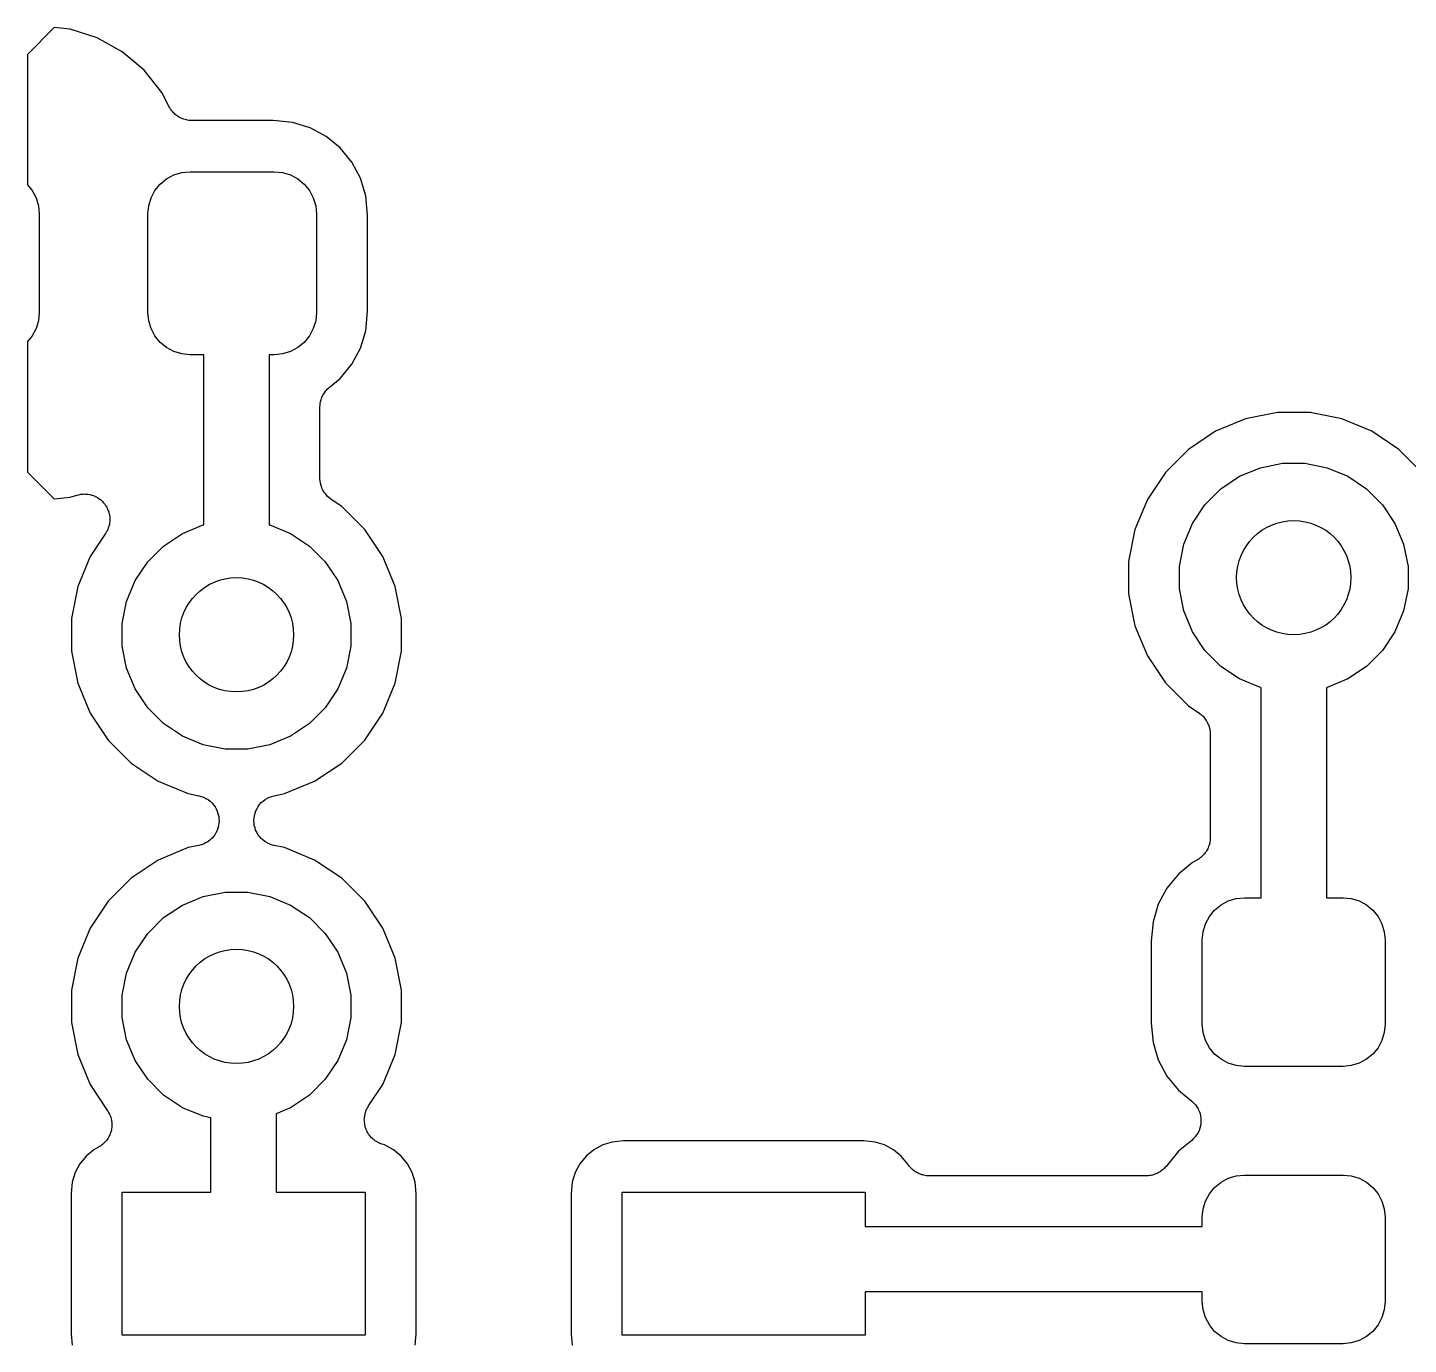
# Model space of a CAD drawing. Extents: x 1.98 to 5.9, y -3.93 to -1.98.
# Drawn here: x 2.3295 to 2.5197, y -3.834 to -3.6526 of the extents above; entities that cross this region are included whole.
import ezdxf

# ---------------------------------------------------------------- set-up
doc = ezdxf.new("R2010")
doc.units = 0
doc.header["$MEASUREMENT"] = 0
doc.layers.add('BLACK', color=7, linetype='CONTINUOUS')

msp = doc.modelspace()

# ---------------------------------------------------------------- linework, layer by layer
at = {"layer": 'BLACK', "linetype": 'CONTINUOUS'}
for p, q in [((2.33317, -3.65259), (2.32949, -3.65627)), ((2.33536, -3.6528), (2.33317, -3.65259)), ((2.33908, -3.654), (2.33536, -3.6528)), ((2.34253, -3.65591), (2.33908, -3.654)), ((2.32949, -3.65627), (2.32949, -3.67425)), ((2.34553, -3.65845), (2.34253, -3.65591)), ((2.34798, -3.66154), (2.34553, -3.65845)), ((2.34899, -3.66349), (2.34798, -3.66154)), ((2.34909, -3.66364), (2.34899, -3.66349)), ((2.34917, -3.66381), (2.34909, -3.66364)), ((2.34927, -3.66393), (2.34917, -3.66381)), ((2.34936, -3.66407), (2.34927, -3.66393)), ((2.34949, -3.6642), (2.34936, -3.66407)), ((2.3496, -3.66434), (2.34949, -3.6642)), ((2.34972, -3.66444), (2.3496, -3.66434)), ((2.34983, -3.66456), (2.34972, -3.66444)), ((2.34998, -3.66466), (2.34983, -3.66456)), ((2.35012, -3.66478), (2.34998, -3.66466)), ((2.35026, -3.66486), (2.35012, -3.66478)), ((2.3504, -3.66495), (2.35026, -3.66486)), ((2.35056, -3.66502), (2.3504, -3.66495)), ((2.35072, -3.66511), (2.35056, -3.66502)), ((2.35088, -3.66516), (2.35072, -3.66511)), ((2.35102, -3.66522), (2.35088, -3.66516)), ((2.3512, -3.66526), (2.35102, -3.66522)), ((2.35137, -3.66531), (2.3512, -3.66526)), ((2.35153, -3.66533), (2.35137, -3.66531)), ((2.35169, -3.66537), (2.35153, -3.66533)), ((2.35187, -3.66537), (2.35169, -3.66537)), ((2.35205, -3.66539), (2.35187, -3.66537)), ((2.3521, -3.66539), (2.35205, -3.66539)), ((2.36331, -3.66539), (2.3521, -3.66539)), ((2.36599, -3.66565), (2.36331, -3.66539)), ((2.3684, -3.66638), (2.36599, -3.66565)), ((2.37062, -3.66757), (2.3684, -3.66638)), ((2.37256, -3.66917), (2.37062, -3.66757)), ((2.37416, -3.67111), (2.37256, -3.66917)), ((2.37535, -3.67333), (2.37416, -3.67111)), ((2.34776, -3.67414), (2.34864, -3.67342)), ((2.34864, -3.67342), (2.34965, -3.67288)), ((2.34965, -3.67288), (2.35074, -3.67255)), ((2.35074, -3.67255), (2.35187, -3.67244)), ((2.35187, -3.67244), (2.36348, -3.67244)), ((2.36348, -3.67244), (2.36462, -3.67255)), ((2.36462, -3.67255), (2.36571, -3.67288)), ((2.36571, -3.67288), (2.36671, -3.67342)), ((2.36671, -3.67342), (2.36759, -3.67414)), ((2.37608, -3.67574), (2.37535, -3.67333)), ((2.32949, -3.67425), (2.33012, -3.67502)), ((2.33012, -3.67502), (2.33066, -3.67603)), ((2.34651, -3.67603), (2.34704, -3.67502)), ((2.34704, -3.67502), (2.34776, -3.67414)), ((2.36759, -3.67414), (2.36831, -3.67502)), ((2.36831, -3.67502), (2.36885, -3.67603)), ((2.33066, -3.67603), (2.33099, -3.67712)), ((2.33099, -3.67712), (2.3311, -3.67825)), ((2.34606, -3.67825), (2.34617, -3.67712)), ((2.34617, -3.67712), (2.34651, -3.67603)), ((2.36885, -3.67603), (2.36918, -3.67712)), ((2.36918, -3.67712), (2.36929, -3.67825)), ((2.37634, -3.67842), (2.37608, -3.67574)), ((2.3311, -3.67825), (2.3311, -3.69183)), ((2.34606, -3.69183), (2.34606, -3.67825)), ((2.36929, -3.67825), (2.36929, -3.69183)), ((2.37634, -3.69166), (2.37634, -3.67842)), ((2.3311, -3.69183), (2.33099, -3.69296)), ((2.34617, -3.69296), (2.34606, -3.69183)), ((2.36929, -3.69183), (2.36918, -3.69296)), ((2.37608, -3.69434), (2.37634, -3.69166)), ((2.33066, -3.69405), (2.33012, -3.69506)), ((2.33099, -3.69296), (2.33066, -3.69405)), ((2.34651, -3.69405), (2.34617, -3.69296)), ((2.34704, -3.69506), (2.34651, -3.69405)), ((2.36885, -3.69405), (2.36831, -3.69506)), ((2.36918, -3.69296), (2.36885, -3.69405)), ((2.37535, -3.69674), (2.37608, -3.69434)), ((2.33012, -3.69506), (2.32949, -3.69583)), ((2.32949, -3.69583), (2.32949, -3.71381)), ((2.34776, -3.69594), (2.34704, -3.69506)), ((2.34864, -3.69666), (2.34776, -3.69594)), ((2.36759, -3.69594), (2.36671, -3.69666)), ((2.36831, -3.69506), (2.36759, -3.69594)), ((2.34965, -3.6972), (2.34864, -3.69666)), ((2.35074, -3.69753), (2.34965, -3.6972)), ((2.35187, -3.69764), (2.35074, -3.69753)), ((2.35377, -3.69764), (2.35187, -3.69764)), ((2.35377, -3.72106), (2.35377, -3.69764)), ((2.36348, -3.69764), (2.36277, -3.69764)), ((2.36277, -3.69764), (2.36277, -3.72106)), ((2.36462, -3.69753), (2.36348, -3.69764)), ((2.36571, -3.6972), (2.36462, -3.69753)), ((2.36671, -3.69666), (2.36571, -3.6972)), ((2.37416, -3.69896), (2.37535, -3.69674)), ((2.37256, -3.70091), (2.37416, -3.69896)), ((2.37094, -3.70226), (2.37105, -3.70216)), ((2.37105, -3.70216), (2.37256, -3.70091)), ((2.36984, -3.70413), (2.36989, -3.70399)), ((2.36989, -3.70399), (2.36992, -3.70384)), ((2.36992, -3.70384), (2.36999, -3.70366)), ((2.36999, -3.70366), (2.37005, -3.70348)), ((2.37005, -3.70348), (2.37012, -3.70335)), ((2.37012, -3.70335), (2.37018, -3.70321)), ((2.37018, -3.70321), (2.37029, -3.70305)), ((2.37029, -3.70305), (2.37038, -3.70288)), ((2.37038, -3.70288), (2.37048, -3.70277)), ((2.37048, -3.70277), (2.37056, -3.70264)), ((2.37056, -3.70264), (2.3707, -3.7025)), ((2.3707, -3.7025), (2.37082, -3.70236)), ((2.37082, -3.70236), (2.37094, -3.70226)), ((2.36977, -3.70481), (2.36979, -3.70466)), ((2.36977, -3.70486), (2.36977, -3.70481)), ((2.36977, -3.71467), (2.36977, -3.70486)), ((2.36979, -3.70451), (2.36982, -3.70432)), ((2.36979, -3.70466), (2.36979, -3.70451)), ((2.36982, -3.70432), (2.36984, -3.70413)), ((2.5017, -3.7056), (2.4973, -3.70647)), ((2.50618, -3.7056), (2.5017, -3.7056)), ((2.51057, -3.70647), (2.50618, -3.7056)), ((2.4973, -3.70647), (2.49316, -3.70819)), ((2.51471, -3.70819), (2.51057, -3.70647)), ((2.49316, -3.70819), (2.48944, -3.71068)), ((2.51844, -3.71068), (2.51471, -3.70819)), ((2.48944, -3.71068), (2.48627, -3.71385)), ((2.52161, -3.71385), (2.51844, -3.71068)), ((2.49648, -3.71439), (2.49934, -3.7132)), ((2.49934, -3.7132), (2.50239, -3.7126)), ((2.50239, -3.7126), (2.50549, -3.7126)), ((2.50549, -3.7126), (2.50853, -3.7132)), ((2.50853, -3.7132), (2.5114, -3.71439)), ((2.32949, -3.71381), (2.33317, -3.71749)), ((2.3698, -3.715), (2.36977, -3.71467)), ((2.36983, -3.71532), (2.3698, -3.715)), ((2.36983, -3.71534), (2.36983, -3.71532)), ((2.36983, -3.71535), (2.36983, -3.71534)), ((2.36993, -3.71566), (2.36983, -3.71535)), ((2.48627, -3.71385), (2.48378, -3.71757)), ((2.4939, -3.71611), (2.49648, -3.71439)), ((2.5114, -3.71439), (2.51398, -3.71611)), ((2.33317, -3.71749), (2.33536, -3.71728)), ((2.33536, -3.71728), (2.33625, -3.71699)), ((2.33625, -3.71699), (2.3363, -3.71697)), ((2.3363, -3.71697), (2.33649, -3.71694)), ((2.33649, -3.71694), (2.33668, -3.71688)), ((2.33668, -3.71688), (2.33682, -3.71687)), ((2.33682, -3.71687), (2.33697, -3.71684)), ((2.33697, -3.71684), (2.33716, -3.71684)), ((2.33716, -3.71684), (2.33736, -3.71682)), ((2.33736, -3.71682), (2.3375, -3.71684)), ((2.3375, -3.71684), (2.33765, -3.71684)), ((2.33765, -3.71684), (2.33784, -3.71687)), ((2.33784, -3.71687), (2.33804, -3.71689)), ((2.33804, -3.71689), (2.33818, -3.71694)), ((2.33818, -3.71694), (2.33832, -3.71697)), ((2.33832, -3.71697), (2.3385, -3.71704)), ((2.3385, -3.71704), (2.33869, -3.7171)), ((2.33869, -3.7171), (2.33882, -3.71717)), ((2.33882, -3.71717), (2.33896, -3.71723)), ((2.33896, -3.71723), (2.33912, -3.71733)), ((2.33912, -3.71733), (2.33929, -3.71743)), ((2.37002, -3.71598), (2.36993, -3.71566)), ((2.37003, -3.71599), (2.37002, -3.71598)), ((2.37003, -3.71601), (2.37003, -3.71599)), ((2.37018, -3.7163), (2.37003, -3.71601)), ((2.37033, -3.71658), (2.37018, -3.7163)), ((2.37034, -3.7166), (2.37033, -3.71658)), ((2.37035, -3.71661), (2.37034, -3.7166)), ((2.37056, -3.71687), (2.37035, -3.71661)), ((2.37076, -3.71712), (2.37056, -3.71687)), ((2.37077, -3.71713), (2.37076, -3.71712)), ((2.37078, -3.71714), (2.37077, -3.71713)), ((2.37104, -3.71735), (2.37078, -3.71714)), ((2.37128, -3.71756), (2.37104, -3.71735)), ((2.4917, -3.71831), (2.4939, -3.71611)), ((2.51398, -3.71611), (2.51617, -3.71831)), ((2.33929, -3.71743), (2.3394, -3.71752)), ((2.3394, -3.71752), (2.33953, -3.7176)), ((2.33953, -3.7176), (2.33966, -3.71774)), ((2.33966, -3.71774), (2.33981, -3.71786)), ((2.33981, -3.71786), (2.33991, -3.71798)), ((2.33991, -3.71798), (2.34001, -3.71808)), ((2.34001, -3.71808), (2.34012, -3.71824)), ((2.34012, -3.71824), (2.34024, -3.71839)), ((2.34024, -3.71839), (2.34031, -3.71852)), ((2.34031, -3.71852), (2.3404, -3.71865)), ((2.3404, -3.71865), (2.34047, -3.71883)), ((2.34047, -3.71883), (2.34056, -3.719)), ((2.34056, -3.719), (2.3406, -3.71914)), ((2.3406, -3.71914), (2.34066, -3.71928)), ((2.34066, -3.71928), (2.3407, -3.71947)), ((2.37131, -3.71758), (2.37128, -3.71756)), ((2.37132, -3.71759), (2.37131, -3.71758)), ((2.37131, -3.71758), (2.37131, -3.71758)), ((2.37131, -3.71758), (2.37131, -3.71758)), ((2.37277, -3.71855), (2.37132, -3.71759)), ((2.37594, -3.72172), (2.37277, -3.71855)), ((2.48378, -3.71757), (2.48206, -3.72171)), ((2.48998, -3.72089), (2.4917, -3.71831)), ((2.51617, -3.71831), (2.51789, -3.72089)), ((2.34071, -3.72115), (2.34068, -3.7213)), ((2.3407, -3.71947), (2.34076, -3.71965)), ((2.34075, -3.72101), (2.34071, -3.72115)), ((2.34077, -3.72082), (2.34075, -3.72101)), ((2.34076, -3.71965), (2.34077, -3.7198)), ((2.34077, -3.7198), (2.3408, -3.71995)), ((2.34081, -3.72063), (2.34077, -3.72082)), ((2.3408, -3.71995), (2.3408, -3.72014)), ((2.3408, -3.72014), (2.34082, -3.72033)), ((2.34082, -3.72033), (2.34081, -3.72048)), ((2.34081, -3.72048), (2.34081, -3.72063)), ((2.35081, -3.72226), (2.35367, -3.72108)), ((2.35367, -3.72108), (2.35377, -3.72106)), ((2.36277, -3.72106), (2.36286, -3.72108)), ((2.36286, -3.72108), (2.36573, -3.72226)), ((2.48879, -3.72375), (2.48998, -3.72089)), ((2.51789, -3.72089), (2.51908, -3.72375)), ((2.34023, -3.72227), (2.33811, -3.72545)), ((2.34032, -3.7221), (2.34023, -3.72227)), ((2.34043, -3.72193), (2.34032, -3.7221)), ((2.34048, -3.7218), (2.34043, -3.72193)), ((2.34056, -3.72166), (2.34048, -3.7218)), ((2.34061, -3.72148), (2.34056, -3.72166)), ((2.34068, -3.7213), (2.34061, -3.72148)), ((2.34823, -3.72399), (2.35081, -3.72226)), ((2.36573, -3.72226), (2.36831, -3.72399)), ((2.37843, -3.72545), (2.37594, -3.72172)), ((2.48206, -3.72171), (2.48119, -3.72611)), ((2.34604, -3.72618), (2.34823, -3.72399)), ((2.36831, -3.72399), (2.3705, -3.72618)), ((2.48819, -3.7268), (2.48879, -3.72375)), ((2.51908, -3.72375), (2.51969, -3.7268)), ((2.33811, -3.72545), (2.33639, -3.72959)), ((2.34431, -3.72876), (2.34604, -3.72618)), ((2.3705, -3.72618), (2.37222, -3.72876)), ((2.38014, -3.72959), (2.37843, -3.72545)), ((2.48119, -3.72611), (2.48119, -3.73059)), ((2.48819, -3.7299), (2.48819, -3.7268)), ((2.51969, -3.7268), (2.51969, -3.7299)), ((2.34312, -3.73163), (2.34431, -3.72876)), ((2.37222, -3.72876), (2.37341, -3.73163)), ((2.33639, -3.72959), (2.33552, -3.73398)), ((2.38102, -3.73398), (2.38014, -3.72959)), ((2.48119, -3.73059), (2.48206, -3.73498)), ((2.48879, -3.73294), (2.48819, -3.7299)), ((2.51969, -3.7299), (2.51908, -3.73294)), ((2.34252, -3.73467), (2.34312, -3.73163)), ((2.37341, -3.73163), (2.37402, -3.73467)), ((2.33552, -3.73398), (2.33552, -3.73846)), ((2.38102, -3.73846), (2.38102, -3.73398)), ((2.48998, -3.73581), (2.48879, -3.73294)), ((2.51908, -3.73294), (2.51789, -3.73581)), ((2.34252, -3.73777), (2.34252, -3.73467)), ((2.37402, -3.73467), (2.37402, -3.73777)), ((2.48206, -3.73498), (2.48378, -3.73912)), ((2.4917, -3.73839), (2.48998, -3.73581)), ((2.51789, -3.73581), (2.51617, -3.73839)), ((2.34312, -3.74081), (2.34252, -3.73777)), ((2.37402, -3.73777), (2.37341, -3.74081)), ((2.33552, -3.73846), (2.33639, -3.74286)), ((2.38014, -3.74286), (2.38102, -3.73846)), ((2.48378, -3.73912), (2.48627, -3.74285)), ((2.4939, -3.74058), (2.4917, -3.73839)), ((2.51617, -3.73839), (2.51398, -3.74058)), ((2.34431, -3.74368), (2.34312, -3.74081)), ((2.37341, -3.74081), (2.37222, -3.74368)), ((2.49648, -3.7423), (2.4939, -3.74058)), ((2.51398, -3.74058), (2.5114, -3.7423)), ((2.33639, -3.74286), (2.33811, -3.747)), ((2.34604, -3.74626), (2.34431, -3.74368)), ((2.37222, -3.74368), (2.3705, -3.74626)), ((2.37843, -3.747), (2.38014, -3.74286)), ((2.48627, -3.74285), (2.48944, -3.74602)), ((2.49934, -3.74349), (2.49648, -3.7423)), ((2.49944, -3.74351), (2.49934, -3.74349)), ((2.49944, -3.77244), (2.49944, -3.74351)), ((2.50853, -3.74349), (2.50844, -3.74351)), ((2.50844, -3.74351), (2.50844, -3.77244)), ((2.5114, -3.7423), (2.50853, -3.74349)), ((2.33811, -3.747), (2.3406, -3.75072)), ((2.34823, -3.74845), (2.34604, -3.74626)), ((2.3705, -3.74626), (2.36831, -3.74845)), ((2.37594, -3.75072), (2.37843, -3.747)), ((2.48944, -3.74602), (2.49088, -3.74698)), ((2.49088, -3.74698), (2.49089, -3.74699)), ((2.49089, -3.74699), (2.49089, -3.74699)), ((2.49089, -3.74699), (2.49089, -3.74699)), ((2.49089, -3.74699), (2.49092, -3.74701)), ((2.49092, -3.74701), (2.49117, -3.74722)), ((2.49117, -3.74722), (2.49142, -3.74743)), ((2.49142, -3.74743), (2.49143, -3.74744)), ((2.49143, -3.74744), (2.49144, -3.74745)), ((2.49144, -3.74745), (2.49164, -3.7477)), ((2.49164, -3.7477), (2.49185, -3.74796)), ((2.35081, -3.75018), (2.34823, -3.74845)), ((2.36831, -3.74845), (2.36573, -3.75018)), ((2.49185, -3.74796), (2.49186, -3.74797)), ((2.49186, -3.74797), (2.49187, -3.74798)), ((2.49187, -3.74798), (2.49202, -3.74827)), ((2.49202, -3.74827), (2.49217, -3.74856)), ((2.49217, -3.74856), (2.49218, -3.74857)), ((2.49218, -3.74857), (2.49219, -3.74859)), ((2.49219, -3.74859), (2.49228, -3.7489)), ((2.49228, -3.7489), (2.49237, -3.74921)), ((2.49237, -3.74921), (2.49237, -3.74923)), ((2.49237, -3.74923), (2.49238, -3.74925)), ((2.49238, -3.74925), (2.49241, -3.74957)), ((2.49241, -3.74957), (2.49244, -3.74989)), ((2.3406, -3.75072), (2.34377, -3.75389)), ((2.35367, -3.75136), (2.35081, -3.75018)), ((2.35672, -3.75197), (2.35367, -3.75136)), ((2.36286, -3.75136), (2.35982, -3.75197)), ((2.36573, -3.75018), (2.36286, -3.75136)), ((2.37277, -3.75389), (2.37594, -3.75072)), ((2.49244, -3.74989), (2.49244, -3.76418)), ((2.35982, -3.75197), (2.35672, -3.75197)), ((2.34377, -3.75389), (2.34749, -3.75638)), ((2.36904, -3.75638), (2.37277, -3.75389)), ((2.34749, -3.75638), (2.35163, -3.75809)), ((2.3649, -3.75809), (2.36904, -3.75638)), ((2.35163, -3.75809), (2.35306, -3.75838)), ((2.35306, -3.75838), (2.3531, -3.75839)), ((2.3531, -3.75839), (2.3531, -3.75839)), ((2.3531, -3.75839), (2.3531, -3.75839)), ((2.3531, -3.75839), (2.35311, -3.75839)), ((2.35311, -3.75839), (2.35342, -3.75849)), ((2.35342, -3.75849), (2.35375, -3.75859)), ((2.35375, -3.75859), (2.35376, -3.75859)), ((2.35376, -3.75859), (2.35376, -3.7586)), ((2.35376, -3.7586), (2.35405, -3.75875)), ((2.35405, -3.75875), (2.35435, -3.75892)), ((2.35435, -3.75892), (2.35435, -3.75892)), ((2.35435, -3.75892), (2.35436, -3.75892)), ((2.35436, -3.75892), (2.35463, -3.75915)), ((2.35463, -3.75915), (2.35488, -3.75936)), ((2.36169, -3.75933), (2.36195, -3.75912)), ((2.36195, -3.75912), (2.36222, -3.7589)), ((2.36222, -3.75889), (2.36253, -3.75873)), ((2.36222, -3.7589), (2.36222, -3.75889)), ((2.36222, -3.7589), (2.36222, -3.7589)), ((2.36253, -3.75873), (2.36282, -3.75858)), ((2.36282, -3.75858), (2.36283, -3.75857)), ((2.36282, -3.75858), (2.36282, -3.75858)), ((2.36283, -3.75857), (2.36315, -3.75848)), ((2.36315, -3.75848), (2.36348, -3.75838)), ((2.36348, -3.75838), (2.3649, -3.75809)), ((2.35488, -3.75936), (2.35488, -3.75936)), ((2.35488, -3.75936), (2.35488, -3.75936)), ((2.35488, -3.75936), (2.3551, -3.75964)), ((2.3551, -3.75964), (2.3553, -3.75989)), ((2.3553, -3.75989), (2.35531, -3.75989)), ((2.35531, -3.75989), (2.35531, -3.7599)), ((2.35531, -3.7599), (2.35546, -3.76019)), ((2.35546, -3.76019), (2.35562, -3.7605)), ((2.35562, -3.7605), (2.35562, -3.7605)), ((2.35562, -3.7605), (2.35562, -3.7605)), ((2.35562, -3.7605), (2.35572, -3.76082)), ((2.35572, -3.76082), (2.35581, -3.76115)), ((2.3607, -3.76143), (2.36073, -3.76111)), ((2.36073, -3.7611), (2.36083, -3.76077)), ((2.36073, -3.76111), (2.36073, -3.7611)), ((2.36073, -3.76111), (2.36073, -3.76111)), ((2.36083, -3.76077), (2.36093, -3.76046)), ((2.36093, -3.76045), (2.3611, -3.76015)), ((2.36093, -3.76046), (2.36093, -3.76045)), ((2.36093, -3.76045), (2.36093, -3.76045)), ((2.3611, -3.76015), (2.36125, -3.75986)), ((2.36125, -3.75986), (2.36126, -3.75985)), ((2.36126, -3.75985), (2.36146, -3.7596)), ((2.36126, -3.75985), (2.36126, -3.75985)), ((2.36146, -3.7596), (2.36169, -3.75933)), ((2.36169, -3.75933), (2.36169, -3.75933)), ((2.36169, -3.75933), (2.36169, -3.75933)), ((2.3557, -3.76285), (2.3556, -3.76316)), ((2.35581, -3.76252), (2.3557, -3.76285)), ((2.35581, -3.76115), (2.35581, -3.76116)), ((2.35581, -3.76116), (2.35582, -3.76116)), ((2.35584, -3.76218), (2.35581, -3.76251)), ((2.35581, -3.76251), (2.35581, -3.76251)), ((2.35581, -3.76251), (2.35581, -3.76252)), ((2.35582, -3.76116), (2.35585, -3.76151)), ((2.35588, -3.76184), (2.35584, -3.76218)), ((2.35585, -3.76151), (2.35588, -3.76183)), ((2.35588, -3.76183), (2.35588, -3.76184)), ((2.35588, -3.76184), (2.35588, -3.76184)), ((2.36066, -3.76178), (2.3607, -3.76143)), ((2.36066, -3.76179), (2.36066, -3.76178)), ((2.36069, -3.76211), (2.36066, -3.76179)), ((2.36066, -3.76179), (2.36066, -3.76179)), ((2.36072, -3.76246), (2.36069, -3.76211)), ((2.36072, -3.76247), (2.36072, -3.76246)), ((2.36082, -3.76279), (2.36072, -3.76247)), ((2.36072, -3.76247), (2.36072, -3.76247)), ((2.36091, -3.76312), (2.36082, -3.76279)), ((2.35401, -3.76489), (2.35371, -3.76505)), ((2.35431, -3.76473), (2.35401, -3.76489)), ((2.35432, -3.76472), (2.35431, -3.76473)), ((2.35431, -3.76473), (2.35431, -3.76473)), ((2.35459, -3.7645), (2.35432, -3.76472)), ((2.35484, -3.7643), (2.35459, -3.7645)), ((2.35485, -3.76429), (2.35484, -3.76429)), ((2.35484, -3.76429), (2.35484, -3.7643)), ((2.35506, -3.76403), (2.35485, -3.76429)), ((2.35528, -3.76377), (2.35506, -3.76403)), ((2.35543, -3.76348), (2.35528, -3.76377)), ((2.35528, -3.76377), (2.35528, -3.76377)), ((2.35528, -3.76377), (2.35528, -3.76377)), ((2.3556, -3.76317), (2.35543, -3.76348)), ((2.3556, -3.76316), (2.3556, -3.76317)), ((2.3556, -3.76317), (2.3556, -3.76317)), ((2.36107, -3.76342), (2.36091, -3.76312)), ((2.36091, -3.76312), (2.36091, -3.76312)), ((2.36091, -3.76312), (2.36091, -3.76312)), ((2.36123, -3.76372), (2.36107, -3.76342)), ((2.36123, -3.76373), (2.36123, -3.76372)), ((2.36144, -3.76399), (2.36123, -3.76373)), ((2.36123, -3.76373), (2.36123, -3.76373)), ((2.36166, -3.76426), (2.36144, -3.76399)), ((2.36191, -3.76447), (2.36166, -3.76426)), ((2.36166, -3.76426), (2.36166, -3.76426)), ((2.36166, -3.76426), (2.36166, -3.76426)), ((2.36218, -3.7647), (2.36191, -3.76447)), ((2.36249, -3.76487), (2.36218, -3.7647)), ((2.36218, -3.7647), (2.36218, -3.7647)), ((2.36218, -3.7647), (2.36218, -3.7647)), ((2.36278, -3.76503), (2.36249, -3.76487)), ((2.49236, -3.7649), (2.49231, -3.76505)), ((2.49238, -3.76472), (2.49236, -3.7649)), ((2.49242, -3.76454), (2.49238, -3.76472)), ((2.49244, -3.76423), (2.49242, -3.76438)), ((2.49242, -3.76438), (2.49242, -3.76454)), ((2.49244, -3.76418), (2.49244, -3.76423)), ((2.35163, -3.76553), (2.34749, -3.76724)), ((2.35306, -3.76524), (2.35163, -3.76553)), ((2.35338, -3.76515), (2.35306, -3.76524)), ((2.35371, -3.76505), (2.35338, -3.76515)), ((2.35371, -3.76505), (2.35371, -3.76505)), ((2.35371, -3.76505), (2.35371, -3.76505)), ((2.36311, -3.76513), (2.36278, -3.76503)), ((2.36278, -3.76503), (2.36278, -3.76503)), ((2.36278, -3.76503), (2.36278, -3.76503)), ((2.36343, -3.76523), (2.36311, -3.76513)), ((2.36343, -3.76524), (2.36343, -3.76523)), ((2.36348, -3.76524), (2.36343, -3.76524)), ((2.36343, -3.76524), (2.36343, -3.76524)), ((2.36343, -3.76524), (2.36343, -3.76524)), ((2.3649, -3.76553), (2.36348, -3.76524)), ((2.36904, -3.76724), (2.3649, -3.76553)), ((2.49126, -3.76677), (2.49116, -3.76688)), ((2.49139, -3.76668), (2.49126, -3.76677)), ((2.49151, -3.76653), (2.49139, -3.76668)), ((2.49164, -3.7664), (2.49151, -3.76653)), ((2.49172, -3.76627), (2.49164, -3.7664)), ((2.49182, -3.76615), (2.49172, -3.76627)), ((2.49192, -3.76599), (2.49182, -3.76615)), ((2.49202, -3.76583), (2.49192, -3.76599)), ((2.49208, -3.76569), (2.49202, -3.76583)), ((2.49215, -3.76556), (2.49208, -3.76569)), ((2.49221, -3.76538), (2.49215, -3.76556)), ((2.49228, -3.7652), (2.49221, -3.76538)), ((2.49231, -3.76505), (2.49228, -3.7652)), ((2.34749, -3.76724), (2.34377, -3.76973)), ((2.37277, -3.76973), (2.36904, -3.76724)), ((2.49001, -3.76757), (2.48807, -3.76917)), ((2.49059, -3.76726), (2.49001, -3.76757)), ((2.49072, -3.76718), (2.49059, -3.76726)), ((2.49085, -3.76711), (2.49072, -3.76718)), ((2.491, -3.76699), (2.49085, -3.76711)), ((2.49116, -3.76688), (2.491, -3.76699)), ((2.34377, -3.76973), (2.3406, -3.7729)), ((2.37594, -3.7729), (2.37277, -3.76973)), ((2.48807, -3.76917), (2.48647, -3.77111)), ((2.35081, -3.77345), (2.35367, -3.77226)), ((2.35367, -3.77226), (2.35672, -3.77165)), ((2.35672, -3.77165), (2.35982, -3.77165)), ((2.35982, -3.77165), (2.36286, -3.77226)), ((2.36286, -3.77226), (2.36573, -3.77345)), ((2.48647, -3.77111), (2.48528, -3.77333)), ((2.49492, -3.77288), (2.49601, -3.77255)), ((2.49601, -3.77255), (2.49715, -3.77244)), ((2.49715, -3.77244), (2.49944, -3.77244)), ((2.50844, -3.77244), (2.51073, -3.77244)), ((2.51073, -3.77244), (2.51186, -3.77255)), ((2.51186, -3.77255), (2.51295, -3.77288)), ((2.3406, -3.7729), (2.33811, -3.77663)), ((2.34823, -3.77517), (2.35081, -3.77345)), ((2.36573, -3.77345), (2.36831, -3.77517)), ((2.37843, -3.77663), (2.37594, -3.7729)), ((2.48528, -3.77333), (2.48455, -3.77574)), ((2.49232, -3.77502), (2.49304, -3.77414)), ((2.49304, -3.77414), (2.49392, -3.77342)), ((2.49392, -3.77342), (2.49492, -3.77288)), ((2.51295, -3.77288), (2.51395, -3.77342)), ((2.51395, -3.77342), (2.51483, -3.77414)), ((2.51483, -3.77414), (2.51556, -3.77502)), ((2.34604, -3.77736), (2.34823, -3.77517)), ((2.36831, -3.77517), (2.3705, -3.77736)), ((2.48455, -3.77574), (2.48429, -3.77842)), ((2.49145, -3.77712), (2.49178, -3.77603)), ((2.49178, -3.77603), (2.49232, -3.77502)), ((2.51556, -3.77502), (2.51609, -3.77603)), ((2.51609, -3.77603), (2.51642, -3.77712)), ((2.33811, -3.77663), (2.33639, -3.78077)), ((2.34431, -3.77994), (2.34604, -3.77736)), ((2.3705, -3.77736), (2.37222, -3.77994)), ((2.38014, -3.78077), (2.37843, -3.77663)), ((2.49134, -3.77825), (2.49145, -3.77712)), ((2.49134, -3.78986), (2.49134, -3.77825)), ((2.51642, -3.77712), (2.51654, -3.77825)), ((2.51654, -3.77825), (2.51654, -3.78986)), ((2.34312, -3.78281), (2.34431, -3.77994)), ((2.37222, -3.77994), (2.37341, -3.78281)), ((2.48429, -3.77842), (2.48429, -3.78969)), ((2.33639, -3.78077), (2.33552, -3.78516)), ((2.38102, -3.78516), (2.38014, -3.78077)), ((2.34252, -3.78585), (2.34312, -3.78281)), ((2.37341, -3.78281), (2.37402, -3.78585)), ((2.33552, -3.78516), (2.33552, -3.78964)), ((2.34252, -3.78895), (2.34252, -3.78585)), ((2.37402, -3.78585), (2.37402, -3.78895)), ((2.38102, -3.78964), (2.38102, -3.78516)), ((2.33552, -3.78964), (2.33639, -3.79404)), ((2.34312, -3.792), (2.34252, -3.78895)), ((2.37402, -3.78895), (2.37341, -3.792)), ((2.38014, -3.79404), (2.38102, -3.78964)), ((2.48429, -3.78969), (2.48455, -3.79237)), ((2.49145, -3.791), (2.49134, -3.78986)), ((2.49178, -3.79208), (2.49145, -3.791)), ((2.51642, -3.791), (2.51609, -3.79208)), ((2.51654, -3.78986), (2.51642, -3.791)), ((2.34431, -3.79486), (2.34312, -3.792)), ((2.37341, -3.792), (2.37222, -3.79486)), ((2.48455, -3.79237), (2.48528, -3.79478)), ((2.49232, -3.79309), (2.49178, -3.79208)), ((2.49304, -3.79397), (2.49232, -3.79309)), ((2.51556, -3.79309), (2.51483, -3.79397)), ((2.51609, -3.79208), (2.51556, -3.79309)), ((2.33639, -3.79404), (2.33811, -3.79818)), ((2.34604, -3.79744), (2.34431, -3.79486)), ((2.37222, -3.79486), (2.3705, -3.79744)), ((2.37843, -3.79818), (2.38014, -3.79404)), ((2.48528, -3.79478), (2.48647, -3.797)), ((2.49392, -3.79469), (2.49304, -3.79397)), ((2.49492, -3.79523), (2.49392, -3.79469)), ((2.49601, -3.79556), (2.49492, -3.79523)), ((2.51295, -3.79523), (2.51186, -3.79556)), ((2.51395, -3.79469), (2.51295, -3.79523)), ((2.51483, -3.79397), (2.51395, -3.79469)), ((2.48647, -3.797), (2.48807, -3.79894)), ((2.49715, -3.79567), (2.49601, -3.79556)), ((2.51073, -3.79567), (2.49715, -3.79567)), ((2.51186, -3.79556), (2.51073, -3.79567)), ((2.33811, -3.79818), (2.34051, -3.80177)), ((2.34823, -3.79963), (2.34604, -3.79744)), ((2.3705, -3.79744), (2.36831, -3.79963)), ((2.37647, -3.80111), (2.37843, -3.79818)), ((2.48807, -3.79894), (2.4899, -3.80044)), ((2.35081, -3.80136), (2.34823, -3.79963)), ((2.36831, -3.79963), (2.36573, -3.80136)), ((2.4899, -3.80044), (2.48992, -3.80046)), ((2.48992, -3.80046), (2.48992, -3.80046)), ((2.48992, -3.80046), (2.48992, -3.80046)), ((2.48992, -3.80046), (2.48993, -3.80048)), ((2.48993, -3.80048), (2.49017, -3.80071)), ((2.49017, -3.80071), (2.4904, -3.80095)), ((2.4904, -3.80095), (2.4904, -3.80096)), ((2.4904, -3.80096), (2.49041, -3.80096)), ((2.49041, -3.80096), (2.49059, -3.80124)), ((2.34051, -3.80177), (2.34054, -3.80181)), ((2.34054, -3.80181), (2.34061, -3.80195)), ((2.34061, -3.80195), (2.3407, -3.80209)), ((2.3407, -3.80209), (2.34077, -3.80226)), ((2.34077, -3.80226), (2.34085, -3.80242)), ((2.34085, -3.80242), (2.3409, -3.80257)), ((2.3409, -3.80257), (2.34096, -3.80272)), ((2.34096, -3.80272), (2.34099, -3.8029)), ((2.34099, -3.8029), (2.34104, -3.80307)), ((2.35367, -3.80254), (2.35081, -3.80136)), ((2.35475, -3.80276), (2.35367, -3.80254)), ((2.35475, -3.81299), (2.35475, -3.80276)), ((2.36573, -3.80136), (2.36375, -3.80218)), ((2.36375, -3.80218), (2.36375, -3.81299)), ((2.37588, -3.80304), (2.3759, -3.80286)), ((2.3759, -3.80268), (2.37593, -3.80252)), ((2.3759, -3.80286), (2.3759, -3.80268)), ((2.37593, -3.80252), (2.37595, -3.80236)), ((2.37595, -3.80236), (2.376, -3.80219)), ((2.376, -3.80219), (2.37604, -3.80201)), ((2.37604, -3.80201), (2.3761, -3.80186)), ((2.3761, -3.80186), (2.37615, -3.80171)), ((2.37615, -3.80171), (2.37623, -3.80155)), ((2.37623, -3.80155), (2.3763, -3.80138)), ((2.3763, -3.80138), (2.37639, -3.80125)), ((2.37639, -3.80125), (2.37647, -3.80111)), ((2.49059, -3.80124), (2.49077, -3.80152)), ((2.49077, -3.80152), (2.49078, -3.80153)), ((2.49078, -3.80153), (2.49078, -3.80154)), ((2.49078, -3.80154), (2.49091, -3.80184)), ((2.49091, -3.80184), (2.49103, -3.80215)), ((2.49103, -3.80215), (2.49103, -3.80216)), ((2.49103, -3.80216), (2.49104, -3.80217)), ((2.49104, -3.80217), (2.4911, -3.8025)), ((2.4911, -3.8025), (2.49116, -3.80282)), ((2.49116, -3.80282), (2.49116, -3.80283)), ((2.49116, -3.80283), (2.49116, -3.80284)), ((2.49116, -3.80284), (2.49116, -3.80317)), ((2.34095, -3.80474), (2.34088, -3.80491)), ((2.34098, -3.80459), (2.34095, -3.80474)), ((2.34103, -3.80443), (2.34098, -3.80459)), ((2.34105, -3.80425), (2.34103, -3.80443)), ((2.34104, -3.80307), (2.34105, -3.80323)), ((2.34105, -3.80323), (2.34109, -3.80339)), ((2.34108, -3.80407), (2.34105, -3.80425)), ((2.34109, -3.80339), (2.34108, -3.80357)), ((2.34108, -3.80357), (2.3411, -3.80376)), ((2.3411, -3.80376), (2.34108, -3.80391)), ((2.34108, -3.80391), (2.34108, -3.80407)), ((2.3759, -3.8032), (2.37588, -3.80304)), ((2.37589, -3.80336), (2.3759, -3.8032)), ((2.37593, -3.80354), (2.37589, -3.80336)), ((2.37595, -3.80372), (2.37593, -3.80354)), ((2.37599, -3.80388), (2.37595, -3.80372)), ((2.37602, -3.80403), (2.37599, -3.80388)), ((2.37609, -3.8042), (2.37602, -3.80403)), ((2.37614, -3.80438), (2.37609, -3.8042)), ((2.37622, -3.80452), (2.37614, -3.80438)), ((2.37628, -3.80467), (2.37622, -3.80452)), ((2.37638, -3.80482), (2.37628, -3.80467)), ((2.37646, -3.80498), (2.37638, -3.80482)), ((2.49075, -3.80482), (2.49056, -3.8051)), ((2.49076, -3.8048), (2.49075, -3.80481)), ((2.49075, -3.80481), (2.49075, -3.80482)), ((2.49089, -3.8045), (2.49076, -3.8048)), ((2.49102, -3.80419), (2.49089, -3.8045)), ((2.49109, -3.80385), (2.49102, -3.80417)), ((2.49102, -3.80417), (2.49102, -3.80418)), ((2.49102, -3.80418), (2.49102, -3.80419)), ((2.49116, -3.80353), (2.49109, -3.80385)), ((2.49116, -3.80317), (2.49116, -3.8035)), ((2.49116, -3.8035), (2.49116, -3.80352)), ((2.49116, -3.80352), (2.49116, -3.80353)), ((2.33925, -3.8068), (2.33861, -3.80714)), ((2.33938, -3.80671), (2.33925, -3.8068)), ((2.33952, -3.80664), (2.33938, -3.80671)), ((2.33967, -3.80652), (2.33952, -3.80664)), ((2.33982, -3.80642), (2.33967, -3.80652)), ((2.33993, -3.80631), (2.33982, -3.80642)), ((2.34006, -3.80621), (2.33993, -3.80631)), ((2.34017, -3.80607), (2.34006, -3.80621)), ((2.3403, -3.80594), (2.34017, -3.80607)), ((2.34039, -3.80581), (2.3403, -3.80594)), ((2.34049, -3.80569), (2.34039, -3.80581)), ((2.34058, -3.80553), (2.34049, -3.80569)), ((2.34068, -3.80537), (2.34058, -3.80553)), ((2.34074, -3.80523), (2.34068, -3.80537)), ((2.34082, -3.80509), (2.34074, -3.80523)), ((2.34088, -3.80491), (2.34082, -3.80509)), ((2.37656, -3.8051), (2.37646, -3.80498)), ((2.37665, -3.80524), (2.37656, -3.8051)), ((2.37678, -3.80537), (2.37665, -3.80524)), ((2.37689, -3.80551), (2.37678, -3.80537)), ((2.37701, -3.80561), (2.37689, -3.80551)), ((2.37713, -3.80573), (2.37701, -3.80561)), ((2.37728, -3.80583), (2.37713, -3.80573)), ((2.37742, -3.80595), (2.37728, -3.80583)), ((2.37756, -3.80602), (2.37742, -3.80595)), ((2.37769, -3.80611), (2.37756, -3.80602)), ((2.37786, -3.80619), (2.37769, -3.80611)), ((2.37802, -3.80627), (2.37786, -3.80619)), ((2.37817, -3.80632), (2.37802, -3.80627)), ((2.37832, -3.80638), (2.37817, -3.80632)), ((2.37836, -3.8064), (2.37832, -3.80638)), ((2.37868, -3.80649), (2.37836, -3.8064)), ((2.37989, -3.80714), (2.37868, -3.80649)), ((2.40873, -3.80649), (2.40751, -3.80714)), ((2.41005, -3.80609), (2.40873, -3.80649)), ((2.41159, -3.80594), (2.41005, -3.80609)), ((2.44471, -3.80594), (2.41159, -3.80594)), ((2.44625, -3.80609), (2.44471, -3.80594)), ((2.44757, -3.80649), (2.44625, -3.80609)), ((2.44879, -3.80714), (2.44757, -3.80649)), ((2.4899, -3.80586), (2.48807, -3.80736)), ((2.49013, -3.80562), (2.4899, -3.80586)), ((2.49037, -3.80539), (2.49013, -3.80562)), ((2.49038, -3.80537), (2.49037, -3.80538)), ((2.49037, -3.80538), (2.49037, -3.80539)), ((2.49056, -3.8051), (2.49038, -3.80537)), ((2.33755, -3.80802), (2.33667, -3.80908)), ((2.33861, -3.80714), (2.33755, -3.80802)), ((2.38096, -3.80802), (2.37989, -3.80714)), ((2.38183, -3.80908), (2.38096, -3.80802)), ((2.40644, -3.80802), (2.40557, -3.80908)), ((2.40751, -3.80714), (2.40644, -3.80802)), ((2.44986, -3.80802), (2.44879, -3.80714)), ((2.45078, -3.80914), (2.44986, -3.80802)), ((2.48807, -3.80736), (2.48634, -3.80946)), ((2.33602, -3.8103), (2.33562, -3.81162)), ((2.33667, -3.80908), (2.33602, -3.8103)), ((2.38248, -3.8103), (2.38183, -3.80908)), ((2.38288, -3.81162), (2.38248, -3.8103)), ((2.40492, -3.8103), (2.40452, -3.81162)), ((2.40557, -3.80908), (2.40492, -3.8103)), ((2.45079, -3.80916), (2.45078, -3.80914)), ((2.4509, -3.80931), (2.45079, -3.80916)), ((2.45101, -3.80946), (2.4509, -3.80931)), ((2.45112, -3.80957), (2.45101, -3.80946)), ((2.45121, -3.80969), (2.45112, -3.80957)), ((2.45136, -3.80981), (2.45121, -3.80969)), ((2.45149, -3.80995), (2.45136, -3.80981)), ((2.45162, -3.81003), (2.45149, -3.80995)), ((2.45174, -3.81013), (2.45162, -3.81003)), ((2.4519, -3.81022), (2.45174, -3.81013)), ((2.45206, -3.81033), (2.4519, -3.81022)), ((2.4522, -3.81039), (2.45206, -3.81033)), ((2.45234, -3.81046), (2.4522, -3.81039)), ((2.45251, -3.81052), (2.45234, -3.81046)), ((2.45269, -3.81059), (2.45251, -3.81052)), ((2.45284, -3.81062), (2.45269, -3.81059)), ((2.48461, -3.8106), (2.48446, -3.81063)), ((2.48478, -3.81053), (2.48461, -3.8106)), ((2.48496, -3.81048), (2.48478, -3.81053)), ((2.4851, -3.81041), (2.48496, -3.81048)), ((2.48524, -3.81035), (2.4851, -3.81041)), ((2.4854, -3.81025), (2.48524, -3.81035)), ((2.48557, -3.81016), (2.4854, -3.81025)), ((2.48569, -3.81006), (2.48557, -3.81016)), ((2.48582, -3.80998), (2.48569, -3.81006)), ((2.48595, -3.80985), (2.48582, -3.80998)), ((2.4861, -3.80973), (2.48595, -3.80985)), ((2.48619, -3.80961), (2.4861, -3.80973)), ((2.48631, -3.8095), (2.48619, -3.80961)), ((2.48634, -3.80946), (2.48631, -3.8095)), ((2.33562, -3.81162), (2.33547, -3.81316)), ((2.38304, -3.81316), (2.38288, -3.81162)), ((2.40452, -3.81162), (2.40437, -3.81316)), ((2.45299, -3.81067), (2.45284, -3.81062)), ((2.45317, -3.81069), (2.45299, -3.81067)), ((2.45336, -3.81073), (2.45317, -3.81069)), ((2.45351, -3.81073), (2.45336, -3.81073)), ((2.45367, -3.81074), (2.45351, -3.81073)), ((2.45372, -3.81074), (2.45367, -3.81074)), ((2.48363, -3.81074), (2.45372, -3.81074)), ((2.48378, -3.81073), (2.48363, -3.81074)), ((2.48394, -3.81073), (2.48378, -3.81073)), ((2.48412, -3.8107), (2.48394, -3.81073)), ((2.48431, -3.81068), (2.48412, -3.8107)), ((2.48446, -3.81063), (2.48431, -3.81068)), ((2.49232, -3.81321), (2.49304, -3.81233)), ((2.49304, -3.81233), (2.49392, -3.81161)), ((2.49392, -3.81161), (2.49492, -3.81107)), ((2.49492, -3.81107), (2.49601, -3.81074)), ((2.49601, -3.81074), (2.49715, -3.81063)), ((2.49715, -3.81063), (2.51073, -3.81063)), ((2.51073, -3.81063), (2.51186, -3.81074)), ((2.51186, -3.81074), (2.51295, -3.81107)), ((2.51295, -3.81107), (2.51395, -3.81161)), ((2.51395, -3.81161), (2.51483, -3.81233)), ((2.51483, -3.81233), (2.51556, -3.81321)), ((2.33547, -3.81316), (2.33547, -3.83251)), ((2.34252, -3.83268), (2.34252, -3.81299)), ((2.34252, -3.81299), (2.35475, -3.81299)), ((2.36375, -3.81299), (2.37598, -3.81299)), ((2.37598, -3.81299), (2.37598, -3.83268)), ((2.38304, -3.83251), (2.38304, -3.81316)), ((2.40437, -3.81316), (2.40437, -3.83251)), ((2.41142, -3.83268), (2.41142, -3.81299)), ((2.41142, -3.81299), (2.44488, -3.81299)), ((2.44488, -3.81299), (2.44488, -3.81774)), ((2.49145, -3.8153), (2.49178, -3.81421)), ((2.49178, -3.81421), (2.49232, -3.81321)), ((2.51556, -3.81321), (2.51609, -3.81421)), ((2.51609, -3.81421), (2.51642, -3.8153)), ((2.49134, -3.81644), (2.49145, -3.8153)), ((2.51642, -3.8153), (2.51654, -3.81644)), ((2.44488, -3.81774), (2.49134, -3.81774)), ((2.49134, -3.81774), (2.49134, -3.81644)), ((2.51654, -3.81644), (2.51654, -3.82805)), ((2.49134, -3.82674), (2.44488, -3.82674)), ((2.44488, -3.82674), (2.44488, -3.83268)), ((2.49134, -3.82805), (2.49134, -3.82674)), ((2.49145, -3.82918), (2.49134, -3.82805)), ((2.49178, -3.83027), (2.49145, -3.82918)), ((2.51642, -3.82918), (2.51609, -3.83027)), ((2.51654, -3.82805), (2.51642, -3.82918)), ((2.49232, -3.83128), (2.49178, -3.83027)), ((2.49304, -3.83216), (2.49232, -3.83128)), ((2.51556, -3.83128), (2.51483, -3.83216)), ((2.51609, -3.83027), (2.51556, -3.83128)), ((2.33547, -3.83251), (2.33562, -3.83405)), ((2.37598, -3.83268), (2.34252, -3.83268)), ((2.38288, -3.83405), (2.38304, -3.83251)), ((2.40437, -3.83251), (2.40452, -3.83405)), ((2.44488, -3.83268), (2.41142, -3.83268)), ((2.49392, -3.83288), (2.49304, -3.83216)), ((2.49492, -3.83342), (2.49392, -3.83288)), ((2.49601, -3.83375), (2.49492, -3.83342)), ((2.51295, -3.83342), (2.51186, -3.83375)), ((2.51395, -3.83288), (2.51295, -3.83342)), ((2.51483, -3.83216), (2.51395, -3.83288)), ((2.49715, -3.83386), (2.49601, -3.83375)), ((2.51073, -3.83386), (2.49715, -3.83386)), ((2.51186, -3.83375), (2.51073, -3.83386))]:
    msp.add_line(p, q, dxfattribs=at)
at = {"layer": 'BLACK'}
for centre in [(2.50394, -3.72835), (2.35827, -3.73622), (2.35827, -3.7874)]:
    msp.add_circle(centre, 0.00787, dxfattribs=at)

doc.saveas('drawing.dxf')
